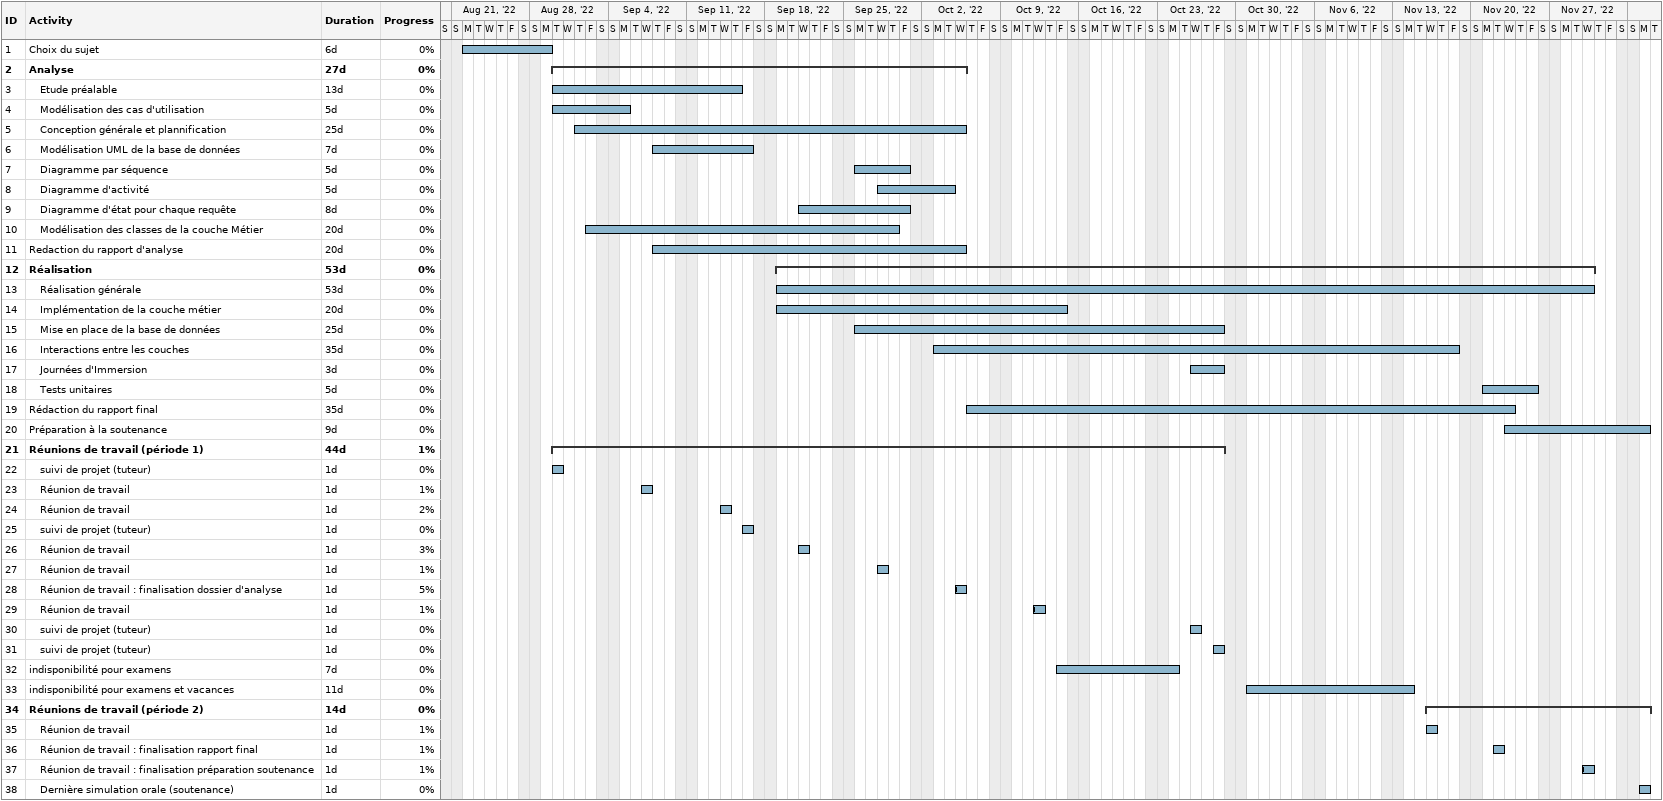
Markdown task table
| ID | Level | Task | Duration | Start | Finish | % complete |
|---|---|---|---|---|---|---|
| 1 | 1 | Choix du sujet | 6d | 2022-08-22 | 2022-08-29 | 0 |
| 2 | 1 | **Analyse** | 27d | 2022-08-30 | 2022-10-05 | 0 |
| 3 | 2 | Etude préalable | 13d | 2022-08-30 | 2022-09-15 | 0 |
| 4 | 2 | Modélisation des cas d'utilisation | 5d | 2022-08-30 | 2022-09-05 | 0 |
| 5 | 2 | Conception générale et plannification | 25d | 2022-09-01 | 2022-10-05 | 0 |
| 6 | 2 | Modélisation UML de la base de données | 7d | 2022-09-08 | 2022-09-16 | 0 |
| 7 | 2 | Diagramme par séquence | 5d | 2022-09-26 | 2022-09-30 | 0 |
| 8 | 2 | Diagramme d'activité | 5d | 2022-09-28 | 2022-10-04 | 0 |
| 9 | 2 | Diagramme d'état pour chaque requête | 8d | 2022-09-21 | 2022-09-30 | 0 |
| 10 | 2 | Modélisation des classes de la couche Métier | 20d | 2022-09-02 | 2022-09-29 | 0 |
| 11 | 1 | Redaction du rapport d'analyse | 20d | 2022-09-08 | 2022-10-05 | 0 |
| 12 | 1 | **Réalisation** | 53d | 2022-09-19 | 2022-11-30 | 0 |
| 13 | 2 | Réalisation générale | 53d | 2022-09-19 | 2022-11-30 | 0 |
| 14 | 2 | Implémentation de la couche métier | 20d | 2022-09-19 | 2022-10-14 | 0 |
| 15 | 2 | Mise en place de la base de données | 25d | 2022-09-26 | 2022-10-28 | 0 |
| 16 | 2 | Interactions entre les couches | 35d | 2022-10-03 | 2022-11-18 | 0 |
| 17 | 2 | Journées d'Immersion | 3d | 2022-10-26 | 2022-10-28 | 0 |
| 18 | 2 | Tests unitaires | 5d | 2022-11-21 | 2022-11-25 | 0 |
| 19 | 1 | Rédaction du rapport final | 35d | 2022-10-06 | 2022-11-23 | 0 |
| 20 | 1 | Préparation à la soutenance | 9d | 2022-11-23 | 2022-12-05 | 0 |
| 21 | 1 | **Réunions de travail (période 1)** | 44d | 2022-08-30 | 2022-10-28 | 1 |
| 22 | 2 | suivi de projet (tuteur) | 1d | 2022-08-30 | 2022-08-30 | 0 |
| 23 | 2 | Réunion de travail | 1d | 2022-09-07 | 2022-09-07 | 1 |
| 24 | 2 | Réunion de travail | 1d | 2022-09-14 | 2022-09-14 | 2 |
| 25 | 2 | suivi de projet (tuteur) | 1d | 2022-09-16 | 2022-09-16 | 0 |
| 26 | 2 | Réunion de travail | 1d | 2022-09-21 | 2022-09-21 | 3 |
| 27 | 2 | Réunion de travail | 1d | 2022-09-28 | 2022-09-28 | 1 |
| 28 | 2 | Réunion de travail : finalisation dossier d'analyse | 1d | 2022-10-05 | 2022-10-05 | 5 |
| 29 | 2 | Réunion de travail | 1d | 2022-10-12 | 2022-10-12 | 1 |
| 30 | 2 | suivi de projet (tuteur) | 1d | 2022-10-26 | 2022-10-26 | 0 |
| 31 | 2 | suivi de projet (tuteur) | 1d | 2022-10-28 | 2022-10-28 | 0 |
| 32 | 1 | indisponibilité pour examens | 7d | 2022-10-14 | 2022-10-24 | 0 |
| 33 | 1 | indisponibilité pour examens et vacances | 11d | 2022-10-31 | 2022-11-14 | 0 |
| 34 | 1 | **Réunions de travail (période 2)** | 14d | 2022-11-16 | 2022-12-05 | 0 |
| 35 | 2 | Réunion de travail | 1d | 2022-11-16 | 2022-11-16 | 1 |
| 36 | 2 | Réunion de travail : finalisation rapport final | 1d | 2022-11-22 | 2022-11-22 | 1 |
| 37 | 2 | Réunion de travail : finalisation préparation soutenance | 1d | 2022-11-30 | 2022-11-30 | 1 |
| 38 | 2 | Dernière simulation orale (soutenance) | 1d | 2022-12-05 | 2022-12-05 | 0 |
